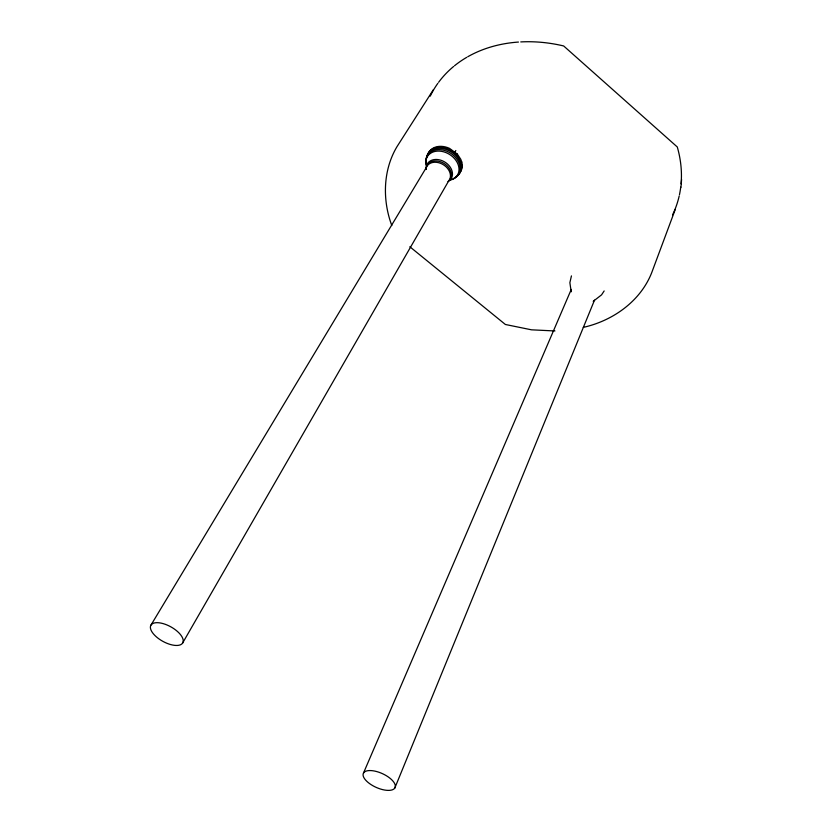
<?xml version="1.0" encoding="UTF-8"?>
<svg xmlns="http://www.w3.org/2000/svg" width="832" height="832" viewBox="0 0 832 832"><rect width="100%" height="100%" fill="white"/><g stroke="black" fill="none" stroke-linecap="round" stroke-linejoin="round"><path stroke-width="1.25" d="M680.95 187.304L681.585 179.504M571.438 275.891L569.878 282.662L571.178 291.803L571.251 289.453L363.48 773.074M675.272 209.414L651.643 272.844C640.318 301.444 612.695 320.809 583.305 327.371M394.836 787.998A17.378 7.55 24.3 0 0 374.826 771.108A17.378 7.55 24.3 0 0 367.931 782.319A17.378 7.55 24.3 0 0 394.836 787.998L594.495 300.165M604.157 290.95L601.567 294.85L593.216 301.34M458.297 174.803A18.647 14.238 32.1 0 0 461.24 162.854L461.739 161.98L460.762 159.255L457.361 154.118L449.519 148.366A18.637 14.238 32.1 0 0 427.846 154.346M182.51 643.23A18.2 8.278 28.9 0 0 163.082 623.605A18.2 8.278 28.9 0 0 154.804 635.388A18.2 8.278 28.9 0 0 182.51 643.23L448.49 181.241M461.24 162.854L456.851 154.991L457.361 154.118M456.851 154.991L454.532 152.745L455.822 150.53M150.987 625.061L426.442 167.326M433.441 89.586L397.01 146.63C382.886 170.248 382.325 200.117 391.799 225.514M554.954 330.959L531.534 329.826L505.378 324.48L409.822 246.75M454.532 152.745L448.999 149.24A18.647 14.238 32.1 0 0 426.774 157.695M461.739 161.98A18.637 14.238 32.1 0 1 458.796 173.93M430.238 96.158A134.909 107.619 26.5 0 1 437.871 83.294M438.62 82.285A134.909 107.619 26.5 0 1 453.606 66.487M454.48 65.78A134.909 107.619 26.5 0 1 466.731 57.335M467.75 56.753A134.909 107.619 26.5 0 1 518.45 42.058M520.759 41.922A134.909 107.619 26.5 0 1 563.659 45.958L677.29 146.983A134.909 107.619 26.5 0 1 681.086 183.81M680.732 187.127A134.909 107.619 26.5 0 1 679.463 194.709M679.193 195.957A134.909 107.619 26.5 0 1 672.558 214.843M425.838 169.53A13.146 9.942 31.9 0 1 442.478 164.206A13.146 9.942 31.9 0 1 448.084 181.594M426.379 166.026A17.67 13.458 32 0 1 437.382 151.102A17.67 13.458 32 0 1 457.943 164.081A17.67 13.458 32 0 1 449.124 180.378M426.452 165.048A18.221 13.894 32.1 0 1 436.883 149.729A18.221 13.894 32.1 0 1 458.214 161.304A18.221 13.894 32.1 0 1 452.504 179.182M426.244 161.366A18.543 14.154 32.1 0 1 450.746 151.601A18.543 14.154 32.1 0 1 454.085 178.1M426.182 169.229A14.04 10.639 32 0 1 443.976 161.554A14.04 10.639 32 0 1 448.438 181.303M426.13 168.407A13.478 10.213 32 0 1 443.196 162.937A13.478 10.213 32 0 1 448.937 180.783"/></g></svg>
